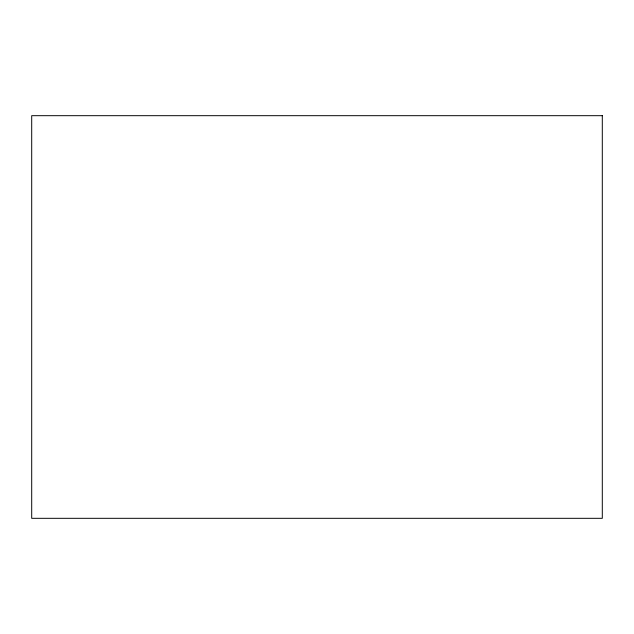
<?xml version="1.0" encoding="UTF-8"?>
<svg xmlns="http://www.w3.org/2000/svg" width="634" height="634" viewBox="0 0 634 634"><rect width="100%" height="100%" fill="white"/><g stroke="black" fill="none" stroke-linecap="round" stroke-linejoin="round"><path stroke-width="0.95" d="M602.3 115.681L31.7 115.681L31.7 518.319L602.3 518.319L602.3 115.681"/></g></svg>
